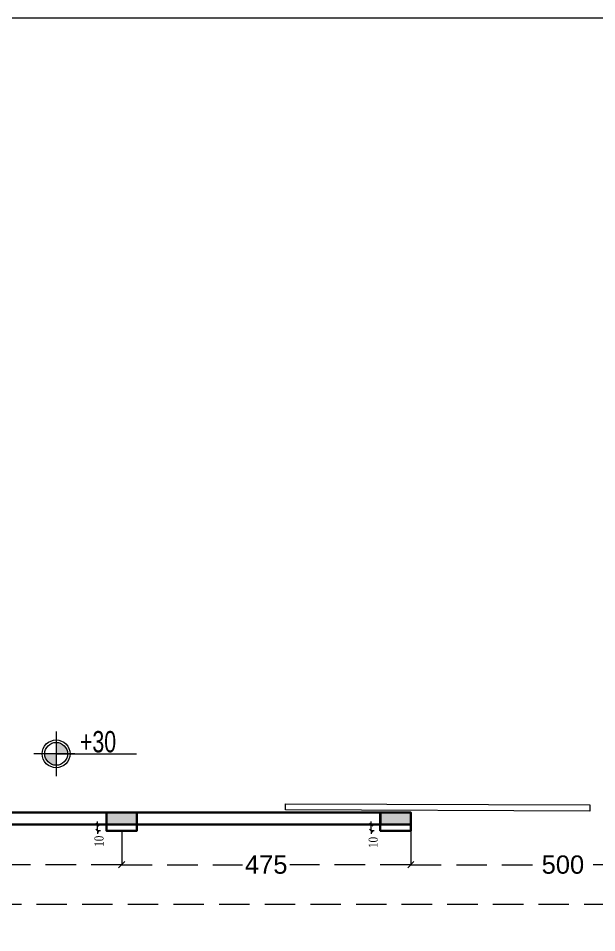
# Model space of a CAD drawing. Header units: inches. Extents: x -114 to 635, y -137 to 57.
# Drawn here: x 133.21 to 142.72, y -70.84 to -55.81 of the extents above; entities that cross this region are included whole.
import ezdxf
from ezdxf.enums import TextEntityAlignment as Align

# ---------------------------------------------------------------- set-up
doc = ezdxf.new("R2010")
doc.units = ezdxf.units.IN
doc.header["$MEASUREMENT"] = 0
doc.header["$PDMODE"] = 98
doc.linetypes.add('DASHED', pattern=[0.75, 0.5, -0.25])
doc.linetypes.add('DASHED2', pattern=[0.375, 0.25, -0.125])
doc.layers.get('0').update_dxf_attribs({"lineweight": 5})
doc.layers.get('Defpoints').update_dxf_attribs({"lineweight": 5})
for name, color, linetype, lineweight in [('A-DOOR', 30, 'Continuous', 5), ('A-RAILING', 31, 'Continuous', 5), ('A-ROOF 04', 43, 'Continuous', 5), ('BORDER A2', 7, 'Continuous', 50), ('COLUMNS HATCH', 1, 'Continuous', 5), ('dim', 1, 'Continuous', 9), ('LEVEL SYMBOL', 8, 'Continuous', 5), ('PROPOSED COLUMNS', 6, 'Continuous', 30), ('WALL PROPOSED', 7, 'Continuous', 30)]:
    doc.layers.add(name, color=color, linetype=linetype, lineweight=lineweight)
doc.styles.add('002-F.FLOOR PLAN$0$xref plans$0$ATTRIBUTE', font='BKANT.TTF')
doc.styles.add('Arial', font='arial.ttf')
doc.styles.add('ST', font='times.ttf', dxfattribs={"width": 0.8})
doc.dimstyles.new('RASH PLAN', dxfattribs={"dimtxt": 0.15, "dimasz": 0.05, "dimexe": 0, "dimexo": 0.1, "dimgap": 0.05, "dimtad": 0, "dimdec": 0, "dimlfac": 100, "dimzin": 0, "dimdsep": 46, "dimtxsty": 'ST', "dimblk": 'OBLIQUE', "dimcen": 0.09, "dimclrd": 200, "dimclre": 6, "dimclrt": 1, "dimadec": 0, "dimazin": 0, "dimtfac": 1, "dimtdec": 0, "dimtmove": 1, "dimatfit": 3, "dimldrblk": 'OBLIQUE', "dimfxl": 0, "dimtolj": 1, "dimtzin": 0, "dimlwd": -1, "dimlwe": -1, "dimarcsym": 0})
doc.dimstyles.new('SITE RASH', dxfattribs={"dimtxt": 0.3, "dimasz": 0.1, "dimexe": 0, "dimexo": 0, "dimgap": 0.05, "dimtad": 0, "dimdec": 0, "dimlfac": 100, "dimzin": 0, "dimdsep": 46, "dimtxsty": 'Arial', "dimblk": 'OBLIQUE', "dimcen": 0.05, "dimclrd": 256, "dimclre": 256, "dimclrt": 256, "dimadec": 0, "dimazin": 0, "dimtfac": 10, "dimtdec": 0, "dimtix": 1, "dimtofl": 0, "dimtmove": 1, "dimatfit": 2, "dimldrblk": 'OBLIQUE', "dimfxl": 0.05, "dimtolj": 1, "dimtzin": 0, "dimlwd": -1, "dimlwe": -1, "dimarcsym": 0})

# ---------------------------------------------------------------- blocks, each defined once
blk = doc.blocks.new('_Oblique')
at = {"color": 0, "lineweight": -2}
blk.add_line((-0.5, -0.5), (0.5, 0.5), dxfattribs=at)
blk = doc.blocks.new('*D692')
at = {"layer": 'Defpoints', "color": 0, "transparency": 16777216}
for p in [(149.011, -69.066), (115.811, -69.166), (149.011, -70.376)]:
    blk.add_point(p, dxfattribs=at)
at = {"layer": 'dim', "transparency": 16777216}
for p, q in [((149.011, -69.066), (149.011, -70.376)), ((115.811, -69.166), (115.811, -70.376))]:
    blk.add_line(p, q, dxfattribs=at)
at = {"layer": 'dim', "linetype": 'DASHED', "transparency": 16777216}
for p, q in [((115.811, -70.376), (129.394, -70.376)), ((149.011, -70.376), (130.389, -70.376))]:
    blk.add_line(p, q, dxfattribs=at)
at = {"layer": 'dim', "transparency": 16777216, "xscale": 0.1, "yscale": 0.1, "zscale": 0.1, "rotation": 180}
blk.add_blockref('_Oblique', (115.811, -70.376), dxfattribs=at)
at = {"layer": 'dim', "transparency": 16777216, "xscale": 0.1, "yscale": 0.1, "zscale": 0.1}
blk.add_blockref('_Oblique', (149.011, -70.376), dxfattribs=at)
at = {"layer": 'dim', "transparency": 16777216, "insert": (129.891, -70.376), "char_height": 0.3, "attachment_point": 5, "style": 'Arial'}
blk.add_mtext('\\A1;3320', dxfattribs=at)
blk = doc.blocks.new('*D694')
at = {"layer": 'Defpoints', "color": 0, "transparency": 16777216}
for p in [(139.66, -69.166), (144.661, -69.166), (139.66, -69.724)]:
    blk.add_point(p, dxfattribs=at)
at = {"layer": 'dim', "transparency": 16777216}
for p, q in [((139.66, -69.166), (139.66, -69.724)), ((144.661, -69.166), (144.661, -69.724))]:
    blk.add_line(p, q, dxfattribs=at)
at = {"layer": 'dim', "linetype": 'DASHED', "transparency": 16777216}
for p, q in [((139.66, -69.724), (141.78, -69.724)), ((144.661, -69.724), (142.542, -69.724))]:
    blk.add_line(p, q, dxfattribs=at)
at = {"layer": 'dim', "transparency": 16777216, "xscale": 0.1, "yscale": 0.1, "zscale": 0.1, "rotation": 180}
blk.add_blockref('_Oblique', (139.66, -69.724), dxfattribs=at)
at = {"layer": 'dim', "transparency": 16777216, "xscale": 0.1, "yscale": 0.1, "zscale": 0.1}
blk.add_blockref('_Oblique', (144.661, -69.724), dxfattribs=at)
at = {"layer": 'dim', "transparency": 16777216, "insert": (142.161, -69.724), "char_height": 0.3, "attachment_point": 5, "style": 'Arial'}
blk.add_mtext('\\A1;500', dxfattribs=at)
blk = doc.blocks.new('002-F.FLOOR PLAN$0$xref plans$0$LVL-PL')
h = blk.add_hatch(color=256)
h.paths.add_polyline_path([(0, 0.1233), (0, 0), (0.1233, 0, 0.414214)])
h.paths.add_polyline_path([(0, 0), (-0.1233, 0, 0.414214), (0, -0.1233)])
for p, q in [((0, 0.2424), (0, -0.2424)), ((0.2, 0), (-0.2424, 0)), ((0, 0), (0.8648, 0))]:
    blk.add_line(p, q)
for radius in [0.15, 0.1233]:
    blk.add_circle((0, 0), radius)
at = {"style": '002-F.FLOOR PLAN$0$xref plans$0$ATTRIBUTE', "width": 0.75, "flags": 12}
for tag, p in [('LEVEL', (0.517, 0.1508)), ('POSITION', (0.517, -0.1541))]:
    blk.add_attdef(tag, text='', height=0.2, dxfattribs=at).set_placement(p, align=Align.MIDDLE)
blk = doc.blocks.new('*D716')
at = {"layer": 'Defpoints', "color": 0, "transparency": 16777216}
for p in [(128.912, -69.166), (134.91, -69.166), (134.91, -69.724)]:
    blk.add_point(p, dxfattribs=at)
at = {"layer": 'dim', "transparency": 16777216}
for p, q in [((128.912, -69.166), (128.912, -69.724)), ((134.91, -69.166), (134.91, -69.724))]:
    blk.add_line(p, q, dxfattribs=at)
at = {"layer": 'dim', "linetype": 'DASHED', "transparency": 16777216}
for p, q in [((128.912, -69.724), (131.529, -69.724)), ((134.91, -69.724), (132.293, -69.724))]:
    blk.add_line(p, q, dxfattribs=at)
at = {"layer": 'dim', "transparency": 16777216, "xscale": 0.1, "yscale": 0.1, "zscale": 0.1, "rotation": 180}
blk.add_blockref('_Oblique', (128.912, -69.724), dxfattribs=at)
at = {"layer": 'dim', "transparency": 16777216, "xscale": 0.1, "yscale": 0.1, "zscale": 0.1}
blk.add_blockref('_Oblique', (134.91, -69.724), dxfattribs=at)
at = {"layer": 'dim', "transparency": 16777216, "insert": (131.911, -69.724), "char_height": 0.3, "attachment_point": 5, "style": 'Arial'}
blk.add_mtext('\\A1;600', dxfattribs=at)
blk = doc.blocks.new('*D717')
at = {"layer": 'Defpoints', "color": 0, "transparency": 16777216}
for p in [(134.91, -69.166), (139.66, -69.166), (139.66, -69.724)]:
    blk.add_point(p, dxfattribs=at)
at = {"layer": 'dim', "transparency": 16777216}
for p, q in [((134.91, -69.166), (134.91, -69.724)), ((139.66, -69.166), (139.66, -69.724))]:
    blk.add_line(p, q, dxfattribs=at)
at = {"layer": 'dim', "linetype": 'DASHED', "transparency": 16777216}
for p, q in [((134.91, -69.724), (136.897, -69.724)), ((139.66, -69.724), (137.674, -69.724))]:
    blk.add_line(p, q, dxfattribs=at)
at = {"layer": 'dim', "transparency": 16777216, "xscale": 0.1, "yscale": 0.1, "zscale": 0.1, "rotation": 180}
blk.add_blockref('_Oblique', (134.91, -69.724), dxfattribs=at)
at = {"layer": 'dim', "transparency": 16777216, "xscale": 0.1, "yscale": 0.1, "zscale": 0.1}
blk.add_blockref('_Oblique', (139.66, -69.724), dxfattribs=at)
at = {"layer": 'dim', "transparency": 16777216, "insert": (137.285, -69.724), "char_height": 0.3, "attachment_point": 5, "style": 'Arial'}
blk.add_mtext('\\A1;475', dxfattribs=at)
blk = doc.blocks.new('*D712')
at = {"layer": 'Defpoints', "color": 0, "transparency": 16777216}
for p in [(134.51, -69.066), (134.66, -69.066), (134.66, -69.166)]:
    blk.add_point(p, dxfattribs=at)
at = {"layer": 'dim', "color": 200, "linetype": 'DASHED2', "transparency": 16777216}
for p, q in [((134.51, -69.066), (134.51, -69.016)), ((134.51, -69.166), (134.51, -69.066)), ((134.51, -69.166), (134.51, -69.216))]:
    blk.add_line(p, q, dxfattribs=at)
at = {"layer": 'dim', "color": 6, "transparency": 16777216}
for p, q in [((134.56, -69.066), (134.51, -69.066)), ((134.56, -69.166), (134.51, -69.166))]:
    blk.add_line(p, q, dxfattribs=at)
at = {"layer": 'dim', "color": 200, "transparency": 16777216, "xscale": 0.05, "yscale": 0.05, "zscale": 0.05}
for p, rotation in [((134.51, -69.066), 270), ((134.51, -69.166), 90)]:
    blk.add_blockref('_Oblique', p, dxfattribs=dict(at, rotation=rotation))
at = {"layer": 'dim', "color": 1, "transparency": 16777216, "insert": (134.538, -69.338), "char_height": 0.15, "attachment_point": 5, "rotation": 90, "style": 'ST'}
blk.add_mtext('\\A1;10', dxfattribs=at)
blk = doc.blocks.new('*D713')
at = {"layer": 'Defpoints', "color": 0, "transparency": 16777216}
for p in [(139.01, -69.066), (139.16, -69.066), (139.16, -69.166)]:
    blk.add_point(p, dxfattribs=at)
at = {"layer": 'dim', "color": 200, "linetype": 'DASHED2', "transparency": 16777216}
for p, q in [((139.01, -69.066), (139.01, -69.016)), ((139.01, -69.166), (139.01, -69.066)), ((139.01, -69.166), (139.01, -69.216))]:
    blk.add_line(p, q, dxfattribs=at)
at = {"layer": 'dim', "color": 6, "transparency": 16777216}
for p, q in [((139.06, -69.066), (139.01, -69.066)), ((139.06, -69.166), (139.01, -69.166))]:
    blk.add_line(p, q, dxfattribs=at)
at = {"layer": 'dim', "color": 200, "transparency": 16777216, "xscale": 0.05, "yscale": 0.05, "zscale": 0.05}
for p, rotation in [((139.01, -69.066), 270), ((139.01, -69.166), 90)]:
    blk.add_blockref('_Oblique', p, dxfattribs=dict(at, rotation=rotation))
at = {"layer": 'dim', "color": 1, "transparency": 16777216, "insert": (139.044, -69.358), "char_height": 0.15, "attachment_point": 5, "rotation": 90, "style": 'ST'}
blk.add_mtext('\\A1;10', dxfattribs=at)

msp = doc.modelspace()

# ---------------------------------------------------------------- hatches: boundary and pattern name
at = {"layer": 'COLUMNS HATCH'}
for points in [[(134.66, -69.066), (134.66, -68.866), (135.16, -68.866), (135.16, -69.066)], [(139.161, -69.066), (139.161, -68.866), (139.661, -68.866), (139.661, -69.066)]]:
    msp.add_hatch(color=256, dxfattribs=at).paths.add_polyline_path(points)

# ---------------------------------------------------------------- linework, layer by layer
at = {"layer": 'A-DOOR'}
msp.add_lwpolyline([(142.604, -68.842), (137.604, -68.825), (137.604, -68.725), (142.604, -68.742)], close=True, dxfattribs=at)
at = {"layer": 'A-RAILING'}
for p, q in [((139.661, -69.064), (139.661, -68.864)), ((139.661, -69.066), (139.661, -68.866))]:
    msp.add_line(p, q, dxfattribs=at)
at = {"layer": 'A-ROOF 04'}
msp.add_lwpolyline([(134.66, -69.066), (129.162, -69.066)], dxfattribs=at)
at = {"layer": 'BORDER A2', "lineweight": 5}
msp.add_lwpolyline([(107.619, -113.415), (177.919, -113.415), (177.919, -55.815), (107.619, -55.815)], close=True, dxfattribs=at)
at = {"layer": 'PROPOSED COLUMNS'}
for points in [[(134.66, -69.066), (134.66, -68.866), (135.16, -68.866), (135.16, -69.066)], [(139.161, -69.066), (139.161, -68.866), (139.661, -68.866), (139.661, -69.066)]]:
    msp.add_lwpolyline(points, close=True, dxfattribs=at)
at = {"layer": 'WALL PROPOSED'}
msp.add_line((139.661, -69.066), (139.661, -68.866), dxfattribs=at)
for points in [[(139.66, -68.866), (124.162, -68.866)], [(139.661, -69.066), (124.162, -69.066)]]:
    msp.add_lwpolyline(points, dxfattribs=at)
for points in [[(134.66, -68.866), (135.16, -68.866), (135.16, -69.166), (134.66, -69.166)], [(139.16, -68.866), (139.66, -68.866), (139.66, -69.166), (139.16, -69.166)]]:
    msp.add_lwpolyline(points, close=True, dxfattribs=at)

# ---------------------------------------------------------------- block references
at = {"layer": 'LEVEL SYMBOL', "linetype": 'Continuous', "lineweight": 0}
ref = msp.add_blockref('002-F.FLOOR PLAN$0$xref plans$0$LVL-PL', (133.833, -67.902), dxfattribs=dict(at, xscale=1.524000000000014, yscale=1.524000000000014, zscale=1.524000000000014))
ref.add_attrib('LEVEL', '+30', dxfattribs={"layer": '0', "lineweight": 5, "height": 0.35, "rotation": 360, "style": '002-F.FLOOR PLAN$0$xref plans$0$ATTRIBUTE', "width": 0.75}).set_placement((134.521, -67.702), align=Align.MIDDLE)

# ---------------------------------------------------------------- dimensions: what is measured, and where the dimension line sits
at = {"layer": 'dim', "color": 6}
dim = msp.add_linear_dim(base=(149.011, -70.376), p1=(115.811, -69.166), p2=(149.011, -69.066), dimstyle='SITE RASH', dxfattribs=at)
dim.commit()
dim.dimension.update_dxf_attribs({"geometry": '*D692', "text_midpoint": (129.891, -70.376), "dimtype": 160})
at = {"layer": 'dim'}
for base, p1, p2, picture, middle in [((134.51, -69.066), (134.66, -69.166), (134.66, -69.066), '*D712', (134.538, -69.338)), ((139.01, -69.066), (139.16, -69.166), (139.16, -69.066), '*D713', (139.044, -69.358))]:
    dim = msp.add_linear_dim(base=base, p1=p1, p2=p2, angle=90, dimstyle='RASH PLAN', dxfattribs=at)
    dim.commit()
    dim.dimension.update_dxf_attribs({"geometry": picture, "text_midpoint": middle, "dimtype": 160})
for base, p1, p2, picture, middle in [((134.91, -69.724), (128.912, -69.166), (134.91, -69.166), '*D716', (131.911, -69.724)), ((139.66, -69.724), (134.91, -69.166), (139.66, -69.166), '*D717', (137.285, -69.724)), ((139.66, -69.724), (144.661, -69.166), (139.66, -69.166), '*D694', (142.161, -69.724))]:
    dim = msp.add_linear_dim(base=base, p1=p1, p2=p2, dimstyle='SITE RASH', dxfattribs=at)
    dim.commit()
    dim.dimension.update_dxf_attribs({"geometry": picture, "text_midpoint": middle})

doc.saveas('drawing.dxf')
